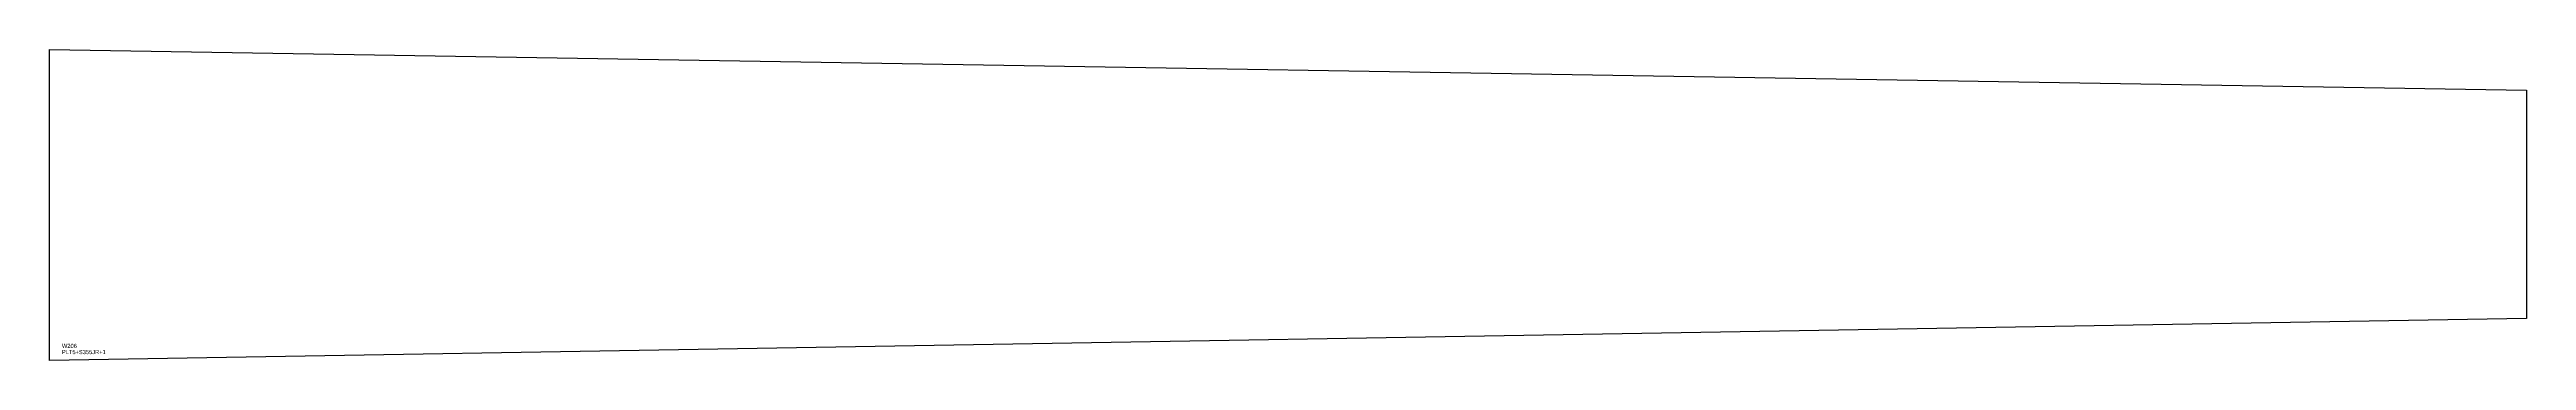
# Model space of a CAD drawing. Extents: x 0 to 5990, y 0 to 750.
import ezdxf

# ---------------------------------------------------------------- set-up
doc = ezdxf.new("R2010")
doc.units = 0
for name, color, linetype in [('CUT', 7, 'CONTINUOUS'), ('SCRIBE', 3, 'CONTINUOUS'), ('TEXT', 7, 'CONTINUOUS')]:
    doc.layers.add(name, color=color, linetype=linetype)

msp = doc.modelspace()

# ---------------------------------------------------------------- linework, layer by layer
at = {"layer": 'CUT', "color": 7, "linetype": 'CONTINUOUS'}
msp.add_lwpolyline([(0, 0), (0, 750), (5990, 652.43), (5990, 100.96)], close=True, dxfattribs=at)

# ---------------------------------------------------------------- texts
at = {"layer": 'SCRIBE', "color": 3}
msp.add_text('W206', height=10, dxfattribs=at).set_placement((30, 30))
at = {"layer": 'TEXT', "color": 7}
msp.add_text('PLT5+S355JR+1', height=10, dxfattribs=at).set_placement((30, 15))

doc.saveas('drawing.dxf')
